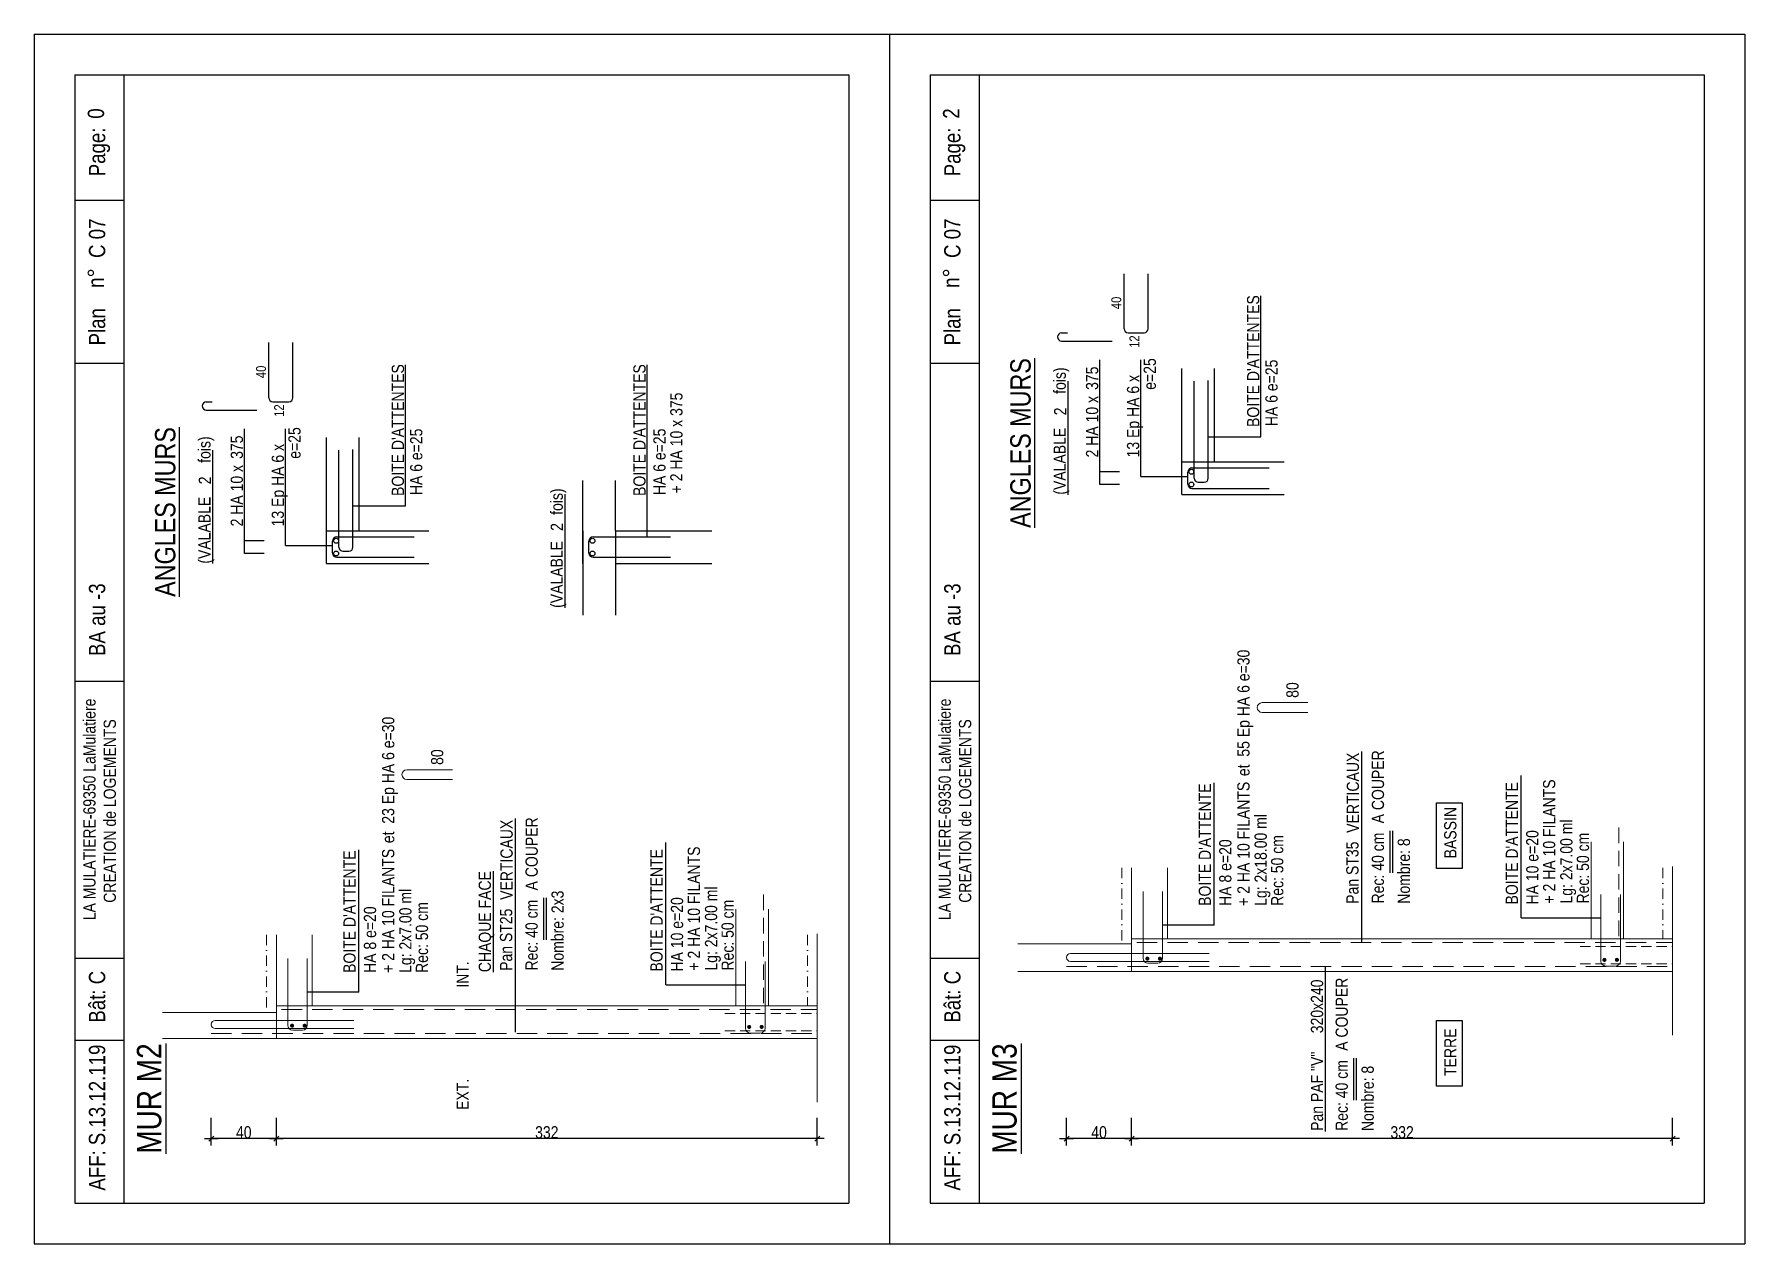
# Model space of a CAD drawing. Header units: metres. Extents: x -9927 to 45032, y -190416 to 12166.
# Drawn here: x 2996 to 5096, y -98832 to -97347 of the extents above; entities that cross this region are included whole.
import ezdxf
from ezdxf.enums import TextEntityAlignment as Align

# ---------------------------------------------------------------- set-up
doc = ezdxf.new("R2010")
doc.units = ezdxf.units.M
doc.header["$PDMODE"] = 65
for name, pattern in [('CACHE', [9.525, 6.35, -3.175]), ('CACHE2', [0.1875, 0.125, -0.0625]), ('TIRETPT2', [12.7, 6.35, -3.175, 0, -3.175])]:
    doc.linetypes.add(name, pattern=pattern)
for name, color, linetype in [('01_cote_gen', 4, 'Continuous'), ('01_fenetres', 171, 'Continuous'), ('01_linteaux', 3, 'Continuous'), ('01_sem', 42, 'Continuous'), ('01_texte', 230, 'Continuous'), ('AA_COTES', 2, 'Continuous')]:
    doc.layers.add(name, color=color, linetype=linetype)
doc.styles.add('STYLE2', font='ARIALN.TTF')
doc.dimstyles.new('JB25', dxfattribs={"dimscale": 0.1, "dimtxt": 150, "dimasz": 17, "dimexe": 0.1, "dimexo": 0.1, "dimgap": 0.09, "dimtad": 1, "dimdec": 1, "dimlfac": 0.5, "dimdsep": 46, "dimtxsty": 'STYLE2', "dimblk1": 'BOND_G', "dimblk2": 'BOND_D', "dimsah": 1, "dimcen": 1.5, "dimdle": 0.01, "dimse1": 1, "dimse2": 1, "dimclrd": 4, "dimclre": 2, "dimclrt": 5, "dimadec": 0, "dimazin": 0, "dimtfac": 2.333333, "dimtdec": 1, "dimtix": 1, "dimtmove": 2, "dimatfit": 3, "dimldrblk": 'BOND_G', "dimfxl": 1, "dimtolj": 1, "dimtzin": 0, "dimarcsym": 0})

# ---------------------------------------------------------------- blocks, each defined once
blk = doc.blocks.new('BOND_G')
at = {"layer": 'AA_COTES', "color": 0}
for p, q in [((0, -5), (0, 15)), ((5, 0), (-5, 0)), ((1.8, 1.8), (-1.8, -1.8))]:
    blk.add_line(p, q, dxfattribs=at)
blk = doc.blocks.new('BOND_D')
at = {"layer": 'AA_COTES', "color": 0}
for p, q in [((5, 0), (-5, 0)), ((-1.8, -1.8), (1.8, 1.8)), ((0, 5), (0, -15))]:
    blk.add_line(p, q, dxfattribs=at)
blk = doc.blocks.new('*D848')
at = {"layer": '01_cote_gen', "color": 4, "linetype": 'Continuous', "lineweight": -2, "transparency": 16777216}
blk.add_line((3955.5, -98702.9), (3294.9, -98702.9), dxfattribs=at)
at = {"layer": 'DEFPOINTS', "color": 0, "linetype": 'Continuous', "lineweight": 0, "transparency": 16777216}
for p in [(3293.2, -98568.2), (3957.2, -98568.2), (3293.2, -98702.9)]:
    blk.add_point(p, dxfattribs=at)
at = {"layer": '01_cote_gen', "color": 4, "linetype": 'Continuous', "lineweight": -2, "transparency": 16777216, "xscale": 1.7, "yscale": 1.7, "zscale": 1.7, "rotation": 180}
blk.add_blockref('BOND_D', (3293.2, -98702.9), dxfattribs=at)
at = {"layer": '01_cote_gen', "color": 4, "linetype": 'Continuous', "lineweight": -2, "transparency": 16777216, "xscale": 1.7, "yscale": 1.7, "zscale": 1.7}
blk.add_blockref('BOND_G', (3957.2, -98702.9), dxfattribs=at)
at = {"layer": '01_cote_gen', "color": 5, "linetype": 'Continuous', "lineweight": 0, "transparency": 16777216, "insert": (3625.2, -98695.2), "char_height": 15, "attachment_point": 5, "style": 'STYLE2'}
blk.add_mtext('\\A1;332', dxfattribs=at)
blk = doc.blocks.new('*D849')
at = {"layer": '01_cote_gen', "color": 4, "linetype": 'Continuous', "lineweight": -2, "transparency": 16777216}
blk.add_line((3291.5, -98702.9), (3215, -98702.9), dxfattribs=at)
at = {"layer": 'DEFPOINTS', "color": 0, "linetype": 'Continuous', "lineweight": 0, "transparency": 16777216}
for p in [(3213.3, -98649.3), (3293.2, -98663.1), (3213.3, -98702.9)]:
    blk.add_point(p, dxfattribs=at)
at = {"layer": '01_cote_gen', "color": 4, "linetype": 'Continuous', "lineweight": -2, "transparency": 16777216, "xscale": 1.7, "yscale": 1.7, "zscale": 1.7, "rotation": 180}
blk.add_blockref('BOND_D', (3213.3, -98702.9), dxfattribs=at)
at = {"layer": '01_cote_gen', "color": 4, "linetype": 'Continuous', "lineweight": -2, "transparency": 16777216, "xscale": 1.7, "yscale": 1.7, "zscale": 1.7}
blk.add_blockref('BOND_G', (3293.2, -98702.9), dxfattribs=at)
at = {"layer": '01_cote_gen', "color": 5, "linetype": 'Continuous', "lineweight": 0, "transparency": 16777216, "insert": (3253.2, -98695.2), "char_height": 15, "attachment_point": 5, "style": 'STYLE2'}
blk.add_mtext('\\A1;40', dxfattribs=at)
blk = doc.blocks.new('*D850')
at = {"layer": '01_cote_gen', "color": 4, "linetype": 'Continuous', "lineweight": -2, "transparency": 16777216}
blk.add_line((3291.5, -98702.9), (3215, -98702.9), dxfattribs=at)
at = {"layer": 'DEFPOINTS', "color": 0, "linetype": 'Continuous', "lineweight": 0, "transparency": 16777216}
for p in [(3213.3, -98649.3), (3293.2, -98663.1), (3213.3, -98702.9)]:
    blk.add_point(p, dxfattribs=at)
at = {"layer": '01_cote_gen', "color": 4, "linetype": 'Continuous', "lineweight": -2, "transparency": 16777216, "xscale": 1.7, "yscale": 1.7, "zscale": 1.7, "rotation": 180}
blk.add_blockref('BOND_D', (3213.3, -98702.9), dxfattribs=at)
at = {"layer": '01_cote_gen', "color": 4, "linetype": 'Continuous', "lineweight": -2, "transparency": 16777216, "xscale": 1.7, "yscale": 1.7, "zscale": 1.7}
blk.add_blockref('BOND_G', (3293.2, -98702.9), dxfattribs=at)
at = {"layer": '01_cote_gen', "color": 5, "linetype": 'Continuous', "lineweight": 0, "transparency": 16777216, "insert": (3253.2, -98695.2), "char_height": 15, "attachment_point": 5, "style": 'STYLE2'}
blk.add_mtext('\\A1;40', dxfattribs=at)
blk = doc.blocks.new('*D851')
at = {"layer": '01_cote_gen', "color": 4, "linetype": 'Continuous', "lineweight": -2, "transparency": 16777216}
blk.add_line((5005.5, -98702.9), (4344.9, -98702.9), dxfattribs=at)
at = {"layer": 'DEFPOINTS', "color": 0, "linetype": 'Continuous', "lineweight": 0, "transparency": 16777216}
for p in [(4343.2, -98568.2), (5007.2, -98568.2), (4343.2, -98702.9)]:
    blk.add_point(p, dxfattribs=at)
at = {"layer": '01_cote_gen', "color": 4, "linetype": 'Continuous', "lineweight": -2, "transparency": 16777216, "xscale": 1.7, "yscale": 1.7, "zscale": 1.7, "rotation": 180}
blk.add_blockref('BOND_D', (4343.2, -98702.9), dxfattribs=at)
at = {"layer": '01_cote_gen', "color": 4, "linetype": 'Continuous', "lineweight": -2, "transparency": 16777216, "xscale": 1.7, "yscale": 1.7, "zscale": 1.7}
blk.add_blockref('BOND_G', (5007.2, -98702.9), dxfattribs=at)
at = {"layer": '01_cote_gen', "color": 5, "linetype": 'Continuous', "lineweight": 0, "transparency": 16777216, "insert": (4675.2, -98695.2), "char_height": 15, "attachment_point": 5, "style": 'STYLE2'}
blk.add_mtext('\\A1;332', dxfattribs=at)
blk = doc.blocks.new('*D852')
at = {"layer": '01_cote_gen', "color": 4, "linetype": 'Continuous', "lineweight": -2, "transparency": 16777216}
blk.add_line((4341.5, -98702.9), (4265, -98702.9), dxfattribs=at)
at = {"layer": 'DEFPOINTS', "color": 0, "linetype": 'Continuous', "lineweight": 0, "transparency": 16777216}
for p in [(4263.3, -98649.3), (4343.2, -98663.1), (4263.3, -98702.9)]:
    blk.add_point(p, dxfattribs=at)
at = {"layer": '01_cote_gen', "color": 4, "linetype": 'Continuous', "lineweight": -2, "transparency": 16777216, "xscale": 1.7, "yscale": 1.7, "zscale": 1.7, "rotation": 180}
blk.add_blockref('BOND_D', (4263.3, -98702.9), dxfattribs=at)
at = {"layer": '01_cote_gen', "color": 4, "linetype": 'Continuous', "lineweight": -2, "transparency": 16777216, "xscale": 1.7, "yscale": 1.7, "zscale": 1.7}
blk.add_blockref('BOND_G', (4343.2, -98702.9), dxfattribs=at)
at = {"layer": '01_cote_gen', "color": 5, "linetype": 'Continuous', "lineweight": 0, "transparency": 16777216, "insert": (4303.2, -98695.2), "char_height": 15, "attachment_point": 5, "style": 'STYLE2'}
blk.add_mtext('\\A1;40', dxfattribs=at)
blk = doc.blocks.new('*D853')
at = {"layer": '01_cote_gen', "color": 4, "linetype": 'Continuous', "lineweight": -2, "transparency": 16777216}
blk.add_line((4341.5, -98702.9), (4265, -98702.9), dxfattribs=at)
at = {"layer": 'DEFPOINTS', "color": 0, "linetype": 'Continuous', "lineweight": 0, "transparency": 16777216}
for p in [(4263.3, -98649.3), (4343.2, -98663.1), (4263.3, -98702.9)]:
    blk.add_point(p, dxfattribs=at)
at = {"layer": '01_cote_gen', "color": 4, "linetype": 'Continuous', "lineweight": -2, "transparency": 16777216, "xscale": 1.7, "yscale": 1.7, "zscale": 1.7, "rotation": 180}
blk.add_blockref('BOND_D', (4263.3, -98702.9), dxfattribs=at)
at = {"layer": '01_cote_gen', "color": 4, "linetype": 'Continuous', "lineweight": -2, "transparency": 16777216, "xscale": 1.7, "yscale": 1.7, "zscale": 1.7}
blk.add_blockref('BOND_G', (4343.2, -98702.9), dxfattribs=at)
at = {"layer": '01_cote_gen', "color": 5, "linetype": 'Continuous', "lineweight": 0, "transparency": 16777216, "insert": (4303.2, -98695.2), "char_height": 15, "attachment_point": 5, "style": 'STYLE2'}
blk.add_mtext('\\A1;40', dxfattribs=at)

msp = doc.modelspace()

# ---------------------------------------------------------------- linework, layer by layer
at = {"layer": '01_cote_gen', "color": 2, "linetype": 'CACHE2', "lineweight": 0, "ltscale": 100}
for p, q in [((4893.79, -98466.97), (5007.2, -98466.97)), ((4893.79, -98488.33), (5007.2, -98488.33)), ((3843.79, -98549.29), (3957.2, -98549.29)), ((3843.79, -98570.65), (3957.2, -98570.65))]:
    msp.add_line(p, q, dxfattribs=at)
at = {"layer": '01_fenetres', "ltscale": 30}
for p, q in [((3045.91, -97397), (3995.91, -97397)), ((3045.91, -97397), (3045.91, -98782)), ((3105.91, -97397), (3105.91, -98782)), ((3995.91, -97397), (3995.91, -98782)), ((4095.91, -97397), (5045.91, -97397)), ((4095.91, -97397), (4095.91, -98782)), ((4155.91, -97397), (4155.91, -98782)), ((5045.91, -97397), (5045.91, -98782)), ((3105.91, -97551.14), (3045.91, -97551.14)), ((4155.91, -97551.14), (4095.91, -97551.14)), ((3105.91, -97751.14), (3045.91, -97751.14)), ((4155.91, -97751.14), (4095.91, -97751.14)), ((3045.91, -98141.33), (3105.91, -98141.33)), ((4095.91, -98141.33), (4155.91, -98141.33)), ((3045.91, -98481.5), (3105.91, -98481.5)), ((4095.91, -98481.5), (4155.91, -98481.5)), ((3045.91, -98582), (3105.91, -98582)), ((4095.91, -98582), (4155.91, -98582)), ((3045.91, -98782), (3995.91, -98782)), ((3045.91, -98782), (3995.91, -98782)), ((3045.91, -98782), (3995.91, -98782)), ((4095.91, -98782), (5045.91, -98782)), ((4095.91, -98782), (5045.91, -98782)), ((4095.91, -98782), (5045.91, -98782))]:
    msp.add_line(p, q, dxfattribs=at)
at = {"layer": '01_linteaux', "linetype": 'Continuous'}
for p, q in [((4333.87, -97708.59), (4333.87, -97641.01)), ((4363.48, -97708.59), (4363.48, -97641.01)), ((3283.87, -97793.27), (3283.87, -97725.69)), ((3313.48, -97793.27), (3313.48, -97725.69)), ((4257.14, -97713.71), (4264.55, -97713.71)), ((4257.14, -97723.71), (4319.31, -97723.71)), ((4338.87, -97713.59), (4358.48, -97713.59)), ((4404.71, -97912.04), (4404.71, -97757.61)), ((4419.97, -97892.04), (4419.97, -97772.98)), ((4437.21, -97892.04), (4437.21, -97772.04)), ((4444.71, -97872.04), (4444.71, -97757.61)), ((3207.14, -97798.38), (3214.55, -97798.38)), ((3207.14, -97808.38), (3269.31, -97808.38)), ((3288.87, -97798.27), (3308.48, -97798.27)), ((3354.71, -97996.72), (3354.71, -97842.28)), ((3369.97, -97976.72), (3369.97, -97857.65)), ((3387.21, -97976.72), (3387.21, -97856.72)), ((3394.71, -97956.72), (3394.71, -97842.28)), ((4404.71, -97872.04), (4530.42, -97872.04)), ((4417.21, -97879.54), (4512.21, -97879.54)), ((3669.41, -97996.72), (3669.41, -97894.99)), ((3709.41, -97956.72), (3709.41, -97894.99)), ((4412.21, -97899.54), (4412.21, -97884.54)), ((4424.97, -97897.04), (4432.21, -97897.04)), ((4404.71, -97912.04), (4530.42, -97912.04)), ((4417.21, -97904.54), (4512.21, -97904.54)), ((3354.71, -97956.72), (3480.42, -97956.72)), ((3367.21, -97964.22), (3462.21, -97964.22)), ((3669.41, -97956.72), (3669.41, -98060.15)), ((3681.91, -97964.22), (3776.91, -97964.22)), ((3709.41, -97956.72), (3827.97, -97956.72)), ((3709.41, -97956.72), (3709.41, -98060.15)), ((3362.21, -97984.22), (3362.21, -97969.22)), ((3374.97, -97981.72), (3382.21, -97981.72)), ((3676.91, -97984.22), (3676.91, -97969.22)), ((3354.71, -97996.72), (3480.42, -97996.72)), ((3367.21, -97989.22), (3462.21, -97989.22)), ((3681.91, -97989.22), (3776.91, -97989.22)), ((3709.41, -97996.72), (3827.97, -97996.72))]:
    msp.add_line(p, q, dxfattribs=at)
for centre in [(4416.53, -97884.2), (4416.53, -97899.88), (3366.53, -97968.88), (3366.53, -97984.55), (3681.23, -97968.88), (3681.23, -97984.55)]:
    msp.add_circle(centre, 3, dxfattribs=at)
for centre, start, end in [((4338.87, -97708.59), 180, 270), ((4358.48, -97708.59), 270, 0), ((4257.14, -97718.71), 90, 180), ((4257.14, -97718.71), 180, 270), ((3288.87, -97793.27), 180, 270), ((3308.48, -97793.27), 270, 0), ((3207.14, -97803.38), 90, 180), ((3207.14, -97803.38), 180, 270), ((4417.21, -97884.54), 90, 180), ((4417.21, -97899.54), 180, 270), ((4424.97, -97892.04), 180, 270), ((4432.21, -97892.04), 270, 0), ((3367.21, -97969.22), 90, 180), ((3681.91, -97969.22), 90, 180), ((3367.21, -97984.22), 180, 270), ((3374.97, -97976.72), 180, 270), ((3382.21, -97976.72), 270, 0), ((3681.91, -97984.22), 180, 270)]:
    msp.add_arc(centre, 5, start, end, dxfattribs=at)
at = {"layer": '01_sem', "color": 2, "lineweight": 0, "ltscale": 7}
for p, q in [((4503.37, -98167.61), (4559.52, -98167.61)), ((4503.37, -98179.61), (4559.52, -98179.61)), ((3453.37, -98249.94), (3509.52, -98249.94)), ((3453.37, -98261.94), (3509.52, -98261.94)), ((4907.2, -98457.61), (4907.2, -98338.7)), ((4947.2, -98457.61), (4947.2, -98338.7)), ((4343.2, -98370.43), (4343.2, -98497.61)), ((4387.21, -98370.28), (4387.21, -98457.61)), ((5007.2, -98368.97), (5007.2, -98575.73)), ((4357.2, -98481.43), (4357.2, -98399.43)), ((4381.2, -98481.43), (4381.2, -98399.43)), ((4919.18, -98485), (4919.18, -98403)), ((4943.18, -98485), (4943.18, -98403)), ((3857.2, -98539.93), (3857.2, -98421.02)), ((3897.2, -98539.93), (3897.2, -98421.02)), ((3293.2, -98452.75), (3293.2, -98579.93)), ((3337.21, -98452.6), (3337.21, -98539.93)), ((3957.2, -98451.29), (3957.2, -98658.05)), ((4203.5, -98463.61), (4343.2, -98463.61)), ((4343.2, -98457.61), (5007.2, -98457.61)), ((3307.2, -98563.75), (3307.2, -98481.75)), ((3331.2, -98563.75), (3331.2, -98481.75)), ((3869.18, -98567.32), (3869.18, -98485.32)), ((3893.18, -98567.32), (3893.18, -98485.32)), ((4268.2, -98475.44), (4438.25, -98475.44)), ((4268.2, -98485.44), (4438.25, -98485.44)), ((4363.2, -98487.43), (4375.2, -98487.43)), ((4943.18, -98481.79), (4943.18, -98485)), ((4203.5, -98497.61), (5007.2, -98497.61)), ((4925.18, -98491), (4937.18, -98491)), ((3153.5, -98547.93), (3293.2, -98547.93)), ((3293.2, -98539.93), (3957.2, -98539.93)), ((3218.2, -98557.76), (3388.25, -98557.76)), ((3218.2, -98567.76), (3388.25, -98567.76)), ((3313.2, -98569.75), (3325.2, -98569.75)), ((3875.18, -98573.32), (3887.18, -98573.32)), ((3893.18, -98564.12), (3893.18, -98567.32)), ((3153.5, -98579.93), (3957.2, -98579.93))]:
    msp.add_line(p, q, dxfattribs=at)
at = {"layer": '01_sem', "color": 2, "linetype": 'CACHE', "lineweight": 0, "ltscale": 3}
for p, q in [((4941.1, -98454.3), (4941.1, -98317.72)), ((3891.1, -98536.63), (3891.1, -98400.04))]:
    msp.add_line(p, q, dxfattribs=at)
at = {"layer": '01_sem', "color": 2, "linetype": 'TIRETPT2', "lineweight": 0, "ltscale": 2}
for p, q in [((4331.2, -98370.43), (4331.2, -98463.61)), ((4995.2, -98370.43), (4995.2, -98457.61)), ((3281.2, -98452.75), (3281.2, -98547.93)), ((3945.2, -98452.75), (3945.2, -98539.93))]:
    msp.add_line(p, q, dxfattribs=at)
at = {"layer": '01_sem', "color": 5, "linetype": 'CACHE2', "lineweight": 0, "ltscale": 200}
for p, q in [((4349.67, -98462.09), (5007.2, -98462.09)), ((4263.2, -98491.61), (5007.2, -98491.61)), ((3299.67, -98544.41), (3957.2, -98544.41)), ((3213.2, -98573.93), (3957.2, -98573.93))]:
    msp.add_line(p, q, dxfattribs=at)
at = {"layer": '01_sem', "color": 2, "lineweight": 0, "ltscale": 7, "const_width": 2.5, "flags": 128}
for points in [[(4362.53, -98483.16, 1), (4362.53, -98480.66, 1)], [(4377.85, -98483.23, 1), (4377.85, -98480.73, 1)], [(4923.61, -98482.22, -1), (4923.61, -98484.72, -1)], [(4938.94, -98482.15, -1), (4938.94, -98484.65, -1)], [(3312.53, -98565.48, 1), (3312.53, -98562.98, 1)], [(3327.85, -98565.55, 1), (3327.85, -98563.05, 1)], [(3873.61, -98564.54, -1), (3873.61, -98567.04, -1)], [(3888.94, -98564.47, -1), (3888.94, -98566.97, -1)]]:
    msp.add_lwpolyline(points, format="xyb", close=True, dxfattribs=at)
at = {"layer": '01_sem', "color": 2, "lineweight": 0, "ltscale": 7}
for centre, radius, start, end in [((4503.37, -98173.61), 6, 90, 180), ((4503.37, -98173.61), 6, 180, 270), ((3453.37, -98255.94), 6, 90, 180), ((3453.37, -98255.94), 6, 180, 270), ((4268.2, -98480.44), 5, 90, 270), ((4363.2, -98481.43), 6, 180, 270), ((4375.2, -98481.43), 6, 270, 0), ((4925.18, -98485), 6, 180, 270), ((4937.18, -98485), 6, 270, 0), ((3218.2, -98562.76), 5, 90, 270), ((3313.2, -98563.75), 6, 180, 270), ((3325.2, -98563.75), 6, 270, 0), ((3875.18, -98567.32), 6, 180, 270), ((3887.18, -98567.32), 6, 270, 0)]:
    msp.add_arc(centre, radius, start, end, dxfattribs=at)
at = {"layer": '01_texte', "ltscale": 30}
for p, q in [((2995.91, -97347), (4045.91, -97347)), ((2995.91, -97347), (2995.91, -98832)), ((4045.91, -97347), (4045.91, -98832)), ((4045.91, -97347), (5095.91, -97347)), ((4045.91, -97347), (4045.91, -98832)), ((5095.91, -97347), (5095.91, -98832)), ((2995.91, -98832), (4045.91, -98832)), ((4045.91, -98832), (5095.91, -98832))]:
    msp.add_line(p, q, dxfattribs=at)
at = {"layer": '01_texte'}
for p, q in [((4501.9, -97841.32), (4501.9, -97668.22)), ((3451.9, -97925.99), (3451.9, -97752.9)), ((3748.47, -97964.22), (3748.47, -97752.9)), ((4304.16, -97899.76), (4304.16, -97746.79)), ((4354.47, -97890.16), (4354.47, -97746.79)), ((3254.16, -97984.43), (3254.16, -97831.46)), ((3304.47, -97974.84), (3304.47, -97831.46)), ((4437.21, -97841.32), (4501.9, -97841.32)), ((4328.21, -97884.35), (4304.16, -97884.35)), ((4328.21, -97899.76), (4304.16, -97899.76)), ((4354.47, -97890.16), (4412.21, -97890.16)), ((3387.21, -97925.99), (3451.9, -97925.99)), ((3278.21, -97969.02), (3254.16, -97969.02)), ((3278.21, -97984.43), (3254.16, -97984.43)), ((3304.47, -97974.84), (3362.21, -97974.84)), ((4625.8, -98462.09), (4625.8, -98227.54)), ((4821.28, -98431.92), (4821.28, -98257.13)), ((4444.37, -98440.85), (4444.37, -98266.07)), ((3586.83, -98572.38), (3586.83, -98309.86)), ((3771.28, -98514.25), (3771.28, -98339.46)), ((4659.98, -98324.84), (4659.98, -98376.6)), ((4663.28, -98324.84), (4663.28, -98376.6)), ((3394.37, -98523.18), (3394.37, -98348.39)), ((3621.01, -98407.17), (3621.01, -98458.92)), ((3624.32, -98407.17), (3624.32, -98458.92)), ((4444.37, -98440.85), (4381.2, -98440.85)), ((4821.28, -98431.92), (4919.18, -98431.92)), ((4581.36, -98694.13), (4581.36, -98491.61)), ((3394.37, -98523.18), (3331.2, -98523.18)), ((3771.28, -98514.25), (3869.18, -98514.25)), ((4615.55, -98604.07), (4615.55, -98655.83)), ((4618.85, -98604.07), (4618.85, -98655.83))]:
    msp.add_line(p, q, dxfattribs=at)
for points in [[(4717.56, -98371.26), (4717.56, -98290.78), (4748.92, -98290.78), (4748.92, -98371.26)], [(4717.56, -98638.39), (4717.56, -98557.91), (4748.92, -98557.91), (4748.92, -98638.39)]]:
    msp.add_lwpolyline(points, close=True, dxfattribs=at)

# ---------------------------------------------------------------- texts
at = {"layer": '01_texte', "style": 'STYLE2'}
for s, height, p in [('0', 20, (3081.61, -97450.74)), ('2', 20, (4131.61, -97450.74)), ('Page:', 20, (3083.06, -97521.42)), ('Page:', 20, (4133.06, -97521.42)), (' C 07', 20, (3083.06, -97628.06)), (' C 07', 20, (4133.06, -97628.06)), ('n%%D', 20, (3081.61, -97658.41)), ('n%%D', 20, (4131.61, -97658.41)), ('40', 12, (4330.32, -97684.54)), ('Plan', 20, (3083.06, -97729.09)), ('Plan', 20, (4133.06, -97729.09)), ('12', 12, (4352.52, -97732.05)), ('40', 12, (3280.32, -97769.21)), ('%%UANGLES MURS', 25, (4219.2, -97953.09)), ('e=25', 15, (4372.92, -97783.53)), ('  fois)', 15, (4262.35, -97798.08)), ('%%U(VALABLE            ', 15, (4262.35, -97912.33)), ('375', 15, (4302.13, -97783.7)), ('13 Ep HA 6 x', 15, (4352.44, -97866.6)), ('2 HA 10 x', 15, (4302.13, -97866.6)), ('12', 12, (3302.52, -97816.73)), ('2', 15, (4262.94, -97814.9)), ('%%UANGLES MURS', 25, (3169.2, -98037.77)), ('e=25', 15, (3322.92, -97868.21)), ('  fois)', 15, (3212.35, -97882.76)), ('%%U(VALABLE            ', 15, (3212.35, -97997.01)), ('375', 15, (3252.13, -97868.38)), ('13 Ep HA 6 x', 15, (3302.44, -97951.28)), ('2 HA 10 x', 15, (3252.13, -97951.28)), ('2', 15, (3212.94, -97899.57)), ('fois)', 15, (3644.82, -97937.07)), ('%%U(VALABLE            ', 15, (3644.82, -98051.32)), ('2', 15, (3644.98, -97956.75)), ('BA au -3', 20, (3083.06, -98110.39)), ('BA au -3', 20, (4133.06, -98110.39)), ('et  55 Ep HA 6 e=30', 15, (4487.94, -98257.86)), ('80', 15, (4548.12, -98161.73)), ('LA MULATIERE-69350 LaMulatiere', 15, (3071.19, -98434.81)), ('LA MULATIERE-69350 LaMulatiere', 15, (4121.19, -98434.81)), ('CREATION de LOGEMENTS', 15, (3096.19, -98413.32)), ('et  23 Ep HA 6 e=30', 15, (3437.94, -98340.18)), ('CREATION de LOGEMENTS', 15, (4146.19, -98413.32)), ('80', 15, (3498.12, -98244.06)), ('VERTICAUX', 15, (4622.29, -98327.42)), ('A COUPER', 15, (4653.02, -98315.84)), ("BOITE D'ATTENTE", 15, (4440.49, -98417.14)), ('+ 2 HA 10 FILANTS', 15, (4487.94, -98417.14)), ("BOITE D'ATTENTE", 15, (4817.4, -98415.42)), ('+ 2 HA 10 FILANTS', 15, (4863.24, -98414.26)), ('BASSIN', 15, (4741.88, -98358.79)), ('VERTICAUX', 15, (3583.32, -98409.75)), ('A COUPER', 15, (3614.05, -98398.16)), ('Lg: 2x18.00 ml', 15, (4509.08, -98417.14)), ('Lg: 2x7.00 ml', 15, (4884.37, -98414.26)), ('HA 8 e=20', 15, (4465.64, -98417.14)), ('Rec: 50 cm', 15, (4529.37, -98417.14)), (' Pan ST35  ', 15, (4621.68, -98419.38)), ('Rec: 40 cm', 15, (4652.96, -98414.18)), ('Nombre: 8', 15, (4684.87, -98414.45)), ('HA 10 e=20', 15, (4842.55, -98415.42)), ('Rec: 50 cm', 15, (4904.66, -98414.26)), ("BOITE D'ATTENTE", 15, (3390.49, -98499.46)), ('+ 2 HA 10 FILANTS', 15, (3437.94, -98499.46)), ("BOITE D'ATTENTE", 15, (3767.4, -98497.74)), ('+ 2 HA 10 FILANTS', 15, (3813.24, -98496.58)), ('%%UCHAQUE FACE', 15, (3556.57, -98498.57)), ('Lg: 2x7.00 ml', 15, (3459.08, -98499.46)), ('Nombre: 2x3', 15, (3645.9, -98496.78)), ('Lg: 2x7.00 ml', 15, (3834.37, -98496.58)), ('HA 8 e=20', 15, (3415.64, -98499.46)), ('Rec: 50 cm', 15, (3479.37, -98499.46)), (' Pan ST25  ', 15, (3582.71, -98501.7)), ('Rec: 40 cm', 15, (3613.99, -98496.51)), ('HA 10 e=20', 15, (3792.55, -98497.74)), ('Rec: 50 cm', 15, (3854.66, -98496.58)), ('INT.', 15, (3529.37, -98517.6)), ('Bât: C', 20, (3083.06, -98560.54)), ('Bât: C', 20, (4133.06, -98560.54)), ('320x240', 15, (4578.22, -98573.52)), ('A COUPER', 15, (4608.58, -98595.07)), ('TERRE', 15, (4741.88, -98625.93)), ('S.13.12.119', 20, (3083.06, -98711.04)), ('%%UMUR M2', 30, (3151.98, -98721.42)), ('S.13.12.119', 20, (4133.06, -98711.04)), ('%%UMUR M3', 30, (4201.98, -98721.42)), (' Pan PAF "V"  ', 15, (4578.22, -98698.14)), ('Rec: 40 cm', 15, (4608.53, -98693.41)), ('Nombre: 8', 15, (4640.44, -98693.68)), ('EXT.', 15, (3529.37, -98667.68)), ('AFF:', 20, (3083.06, -98766.71)), ('AFF:', 20, (4133.06, -98766.71))]:
    msp.add_text(s, height=height, rotation=90, dxfattribs=at).set_placement(p)
for s, p in [("BOITE D'ATTENTES", (4499.88, -97667.45)), ("BOITE D'ATTENTES", (3449.88, -97752.13)), ("BOITE D'ATTENTES", (3746.45, -97752.13)), ('HA 6 e=25', (4522.35, -97746.51)), ('+ 2 HA 10 x 375', (3791.77, -97786.99)), ('HA 6 e=25', (3472.35, -97831.19)), ('HA 6 e=25', (3771, -97831.19))]:
    msp.add_text(s, height=15, rotation=90, dxfattribs=at).set_placement(p, align=Align.RIGHT)

# ---------------------------------------------------------------- dimensions: what is measured, and where the dimension line sits
at = {"layer": '01_cote_gen', "linetype": 'Continuous', "lineweight": 0}
for base, p1, p2, picture, middle in [((3293.2, -98702.88), (3957.2, -98568.19), (3293.2, -98568.19), '*D848', (3625.2, -98695.21)), ((4343.2, -98702.88), (5007.2, -98568.19), (4343.2, -98568.19), '*D851', (4675.2, -98695.21)), ((3213.27, -98702.88), (3293.2, -98663.1), (3213.27, -98649.25), '*D849', (3253.24, -98695.21)), ((3213.27, -98702.88), (3293.2, -98663.1), (3213.27, -98649.25), '*D850', (3253.24, -98695.21)), ((4263.27, -98702.88), (4343.2, -98663.1), (4263.27, -98649.25), '*D852', (4303.24, -98695.21)), ((4263.27, -98702.88), (4343.2, -98663.1), (4263.27, -98649.25), '*D853', (4303.24, -98695.21))]:
    dim = msp.add_linear_dim(base=base, p1=p1, p2=p2, angle=180, dimstyle='JB25', dxfattribs=at)
    dim.commit()
    dim.dimension.update_dxf_attribs({"geometry": picture, "text_midpoint": middle})

doc.saveas('drawing.dxf')
